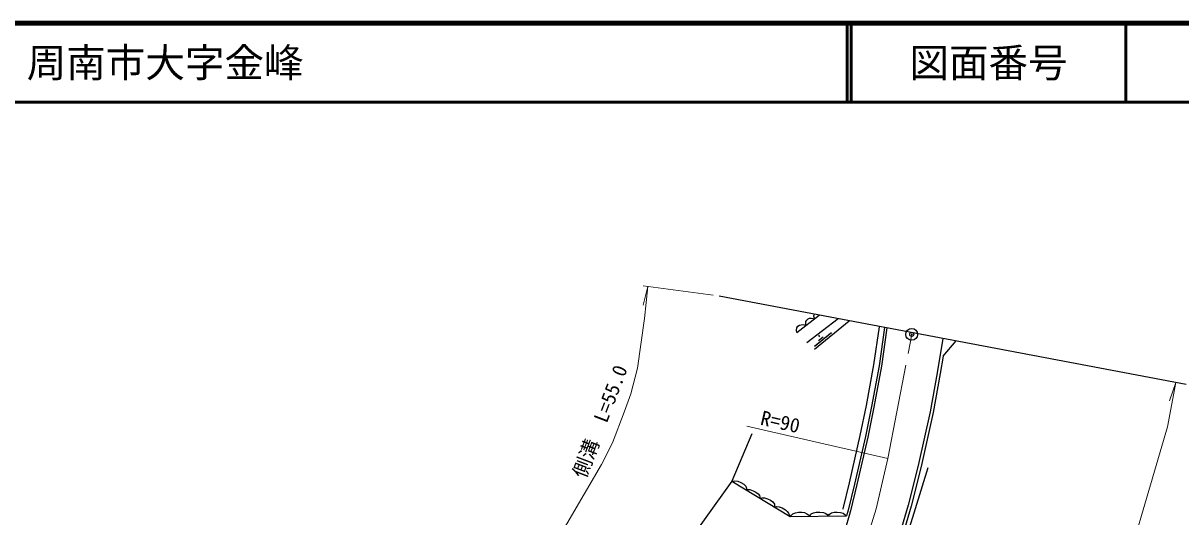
# Model space of a CAD drawing. Units: millimetres at full size, sheet at 1:1000; details may follow other scales. Extents: x 40000 to 680000, y 20000 to 380000.
# Drawn here: x 404575 to 550944, y 317585 to 380000 of the extents above; entities that cross this region are included whole.
import ezdxf
from ezdxf.enums import TextEntityAlignment as Align

# ---------------------------------------------------------------- set-up
doc = ezdxf.new("R2010")
doc.units = ezdxf.units.MM
doc.header["$LTSCALE"] = 1000
doc.header["$PDMODE"] = 32
doc.header["$PDSIZE"] = 500
doc.linetypes.add('CHAIN', pattern=[18.5, 12, -1.5, 3.5, -1.5])
for name, color, linetype, lineweight in [('M-BGD', 7, 'Continuous', 25), ('M-BMK', 2, 'CHAIN', 13), ('M-BMK-OTRS', 5, 'Continuous', 25), ('M-BMK-SRVR', 3, 'Continuous', 25), ('M-STR-HTXT', 7, 'Continuous', 13), ('M-TTL', 2, 'Continuous', 140), ('M-TTL-LINE', 7, 'Continuous', 50)]:
    doc.layers.add(name, color=color, linetype=linetype, lineweight=lineweight)
doc.layers.add('M-OTRS', color=6, linetype='Continuous')
doc.layers.add('M-TTL-TXT', color=7, linetype='Continuous')
doc.styles.add('ＭＳ ゴシック', font='')
doc.styles.get('ＭＳ ゴシック').set_extended_font_data('MS Gothic')

msp = doc.modelspace()

# ---------------------------------------------------------------- linework, layer by layer
at = {"layer": 'M-BGD'}
for p, q in [((502383, 340901), (505203, 343096)), ((503649, 339636), (507600, 342644)), ((504614, 338791), (509009, 342378)), ((504615, 339160), (506759, 340884)), ((504697, 339225), (506659, 340803)), ((505137, 339900), (505705, 340357)), ((505317, 340347), (505165, 340538)), ((520879, 337899), (522519, 339828))]:
    msp.add_line(p, q, dxfattribs=at)
for points in [[(502383, 340901), (502359, 341172), (502391, 341493), (502537, 341687), (502728, 341808), (502955, 341875), (503193, 341888), (503375, 341846), (503541, 341803), (503513, 342096), (503538, 342284), (503662, 342471), (503837, 342611), (503996, 342688), (504219, 342707), (504468, 342677), (504607, 342632)], [(504607, 342632), (504569, 342803), (504553, 342993), (504588, 343141), (504620, 343206)], [(513774, 341478), (513078, 336639), (512133, 331465), (511352, 327660), (509995, 321657), (509173, 318338), (508379, 315547), (503587, 305070), (496724, 292793), (495839, 292065)], [(512785, 341621), (512091, 336800), (511151, 331656), (510374, 327871), (509022, 321887), (508206, 318596), (508189, 318535)], [(513477, 341521), (512782, 336688), (511839, 331522), (511058, 327723), (509703, 321726), (508883, 318416), (508681, 317705)], [(520843, 340144), (520125, 335786), (519252, 330857), (517734, 324056), (516453, 319046), (515639, 316209), (508745, 298978), (498969, 284638), (493285, 278001), (490295, 274816), (487936, 272494), (481947, 268070), (471811, 261246), (462948, 256217), (462381, 255991), (456663, 252486), (431350, 249339)], [(520879, 337899), (520519, 335718), (519644, 330778), (518123, 323963), (516840, 318941), (516018, 316080), (509100, 298789), (499287, 284394), (493582, 277734), (490582, 274536), (488197, 272189), (482177, 267743), (472022, 260906), (463122, 255856)], [(496695, 328072), (494161, 322086), (481461, 304306)], [(518952, 323773), (515734, 313410), (507320, 290457), (510994, 294929)], [(494161, 322086), (494559, 322140), (494917, 322089), (495327, 321922), (495694, 321699), (495933, 321448), (496040, 321217), (496020, 320958), (496195, 321041), (496453, 321031), (496857, 320894), (497207, 320722), (497490, 320515), (497687, 320267), (497724, 320097), (497710, 319933), (497972, 320006), (498302, 320001), (498698, 319851), (499069, 319681), (499347, 319470), (499559, 319197), (499582, 319012), (499556, 318814), (499850, 318901), (500165, 318869), (500527, 318707), (500941, 318492), (501183, 318250), (501329, 318041), (501435, 317822), (501537, 317612), (501869, 317955), (502209, 318112), (502619, 318171), (503040, 318166), (503341, 318117), (503643, 317966), (503881, 317837), (504016, 317645), (504222, 317947), (504496, 318101), (504846, 318169), (505307, 318169), (505760, 318143), (506059, 318024), (506239, 317870), (506350, 317675), (506517, 317914), (506794, 318102), (507121, 318174), (507487, 318169), (507894, 318142), (508232, 318040), (508498, 317859), (508681, 317705)], [(494161, 322086), (501537, 317612), (508681, 317705)]]:
    msp.add_lwpolyline(points, dxfattribs=at)
at = {"layer": 'M-BMK'}
msp.add_lwpolyline([(395168, 253306), (423791, 252851), (431041, 252909), (434561, 253174), (440492, 254086), (445912, 255241), (453013, 256949), (455542, 257660), (460508, 259459), (465030, 261441), (469128, 263613), (475777, 267600), (481812, 271969), (486194, 275354), (490156, 279219), (494116, 283863), (500240, 291868), (503358, 296702), (505950, 301060), (507504, 304330), (510365, 312043), (512407, 318582), (513911, 324965), (516915, 340656)], dxfattribs=at)
at = {"layer": 'M-BMK-OTRS'}
msp.add_line((551608, 334337), (492558, 345483), dxfattribs=at)
at = {"layer": 'M-BMK-SRVR'}
msp.add_circle((516915, 340656), 750, dxfattribs=at)
at = {"layer": 'M-OTRS'}
msp.add_point((516915, 340656), dxfattribs=at)
at = {"layer": 'M-STR-HTXT'}
for p, q in [((483553, 346723), (482952, 344343)), ((482970, 346802), (491825, 345610)), ((550304, 334584), (549517, 332258)), ((496089, 329060), (513911, 324965))]:
    msp.add_line(p, q, dxfattribs=at)
for points in [[(483553, 346723), (483113, 342650), (482230, 336370), (481416, 333127), (480581, 330823), (479085, 326924), (477689, 324205), (473306, 316683), (470201, 312527)], [(458476, 229058), (468315, 231086), (477411, 233575), (486771, 237439), (494037, 241353), (501536, 245628), (507012, 249472), (511902, 253664), (516836, 258788), (523278, 266990), (529190, 276454), (533482, 284563), (539166, 297485), (544760, 313592), (549244, 328972), (550304, 334584)]]:
    msp.add_lwpolyline(points, dxfattribs=at)
at = {"layer": 'M-TTL'}
msp.add_line((680000, 380000), (40000, 380000), dxfattribs=at)
at = {"layer": 'M-TTL-LINE'}
for p, q in [((508747, 380000), (508747, 370000)), ((509247, 380000), (509247, 370000)), ((543997, 380000), (543997, 370000)), ((40000, 370000), (680000, 370000))]:
    msp.add_line(p, q, dxfattribs=at)

# ---------------------------------------------------------------- texts
at = {"layer": 'M-STR-HTXT', "style": 'ＭＳ ゴシック'}
for s, rotation, p in [('側溝\u3000L=55.0', 69.002, (476181, 322131)), ('R=90', 347.059, (497554, 328723))]:
    msp.add_text(s, height=1833, rotation=rotation, dxfattribs=at).set_placement(p, align=Align.BOTTOM_LEFT)
at = {"layer": 'M-TTL-TXT', "style": 'ＭＳ ゴシック'}
msp.add_text('周南市大字金峰', height=3666, dxfattribs=at).set_placement((405024, 375000), align=Align.MIDDLE_LEFT)
msp.add_text('図面番号', height=3666, dxfattribs=at).set_placement((526622, 375000), align=Align.MIDDLE_CENTER)

doc.saveas('drawing.dxf')
